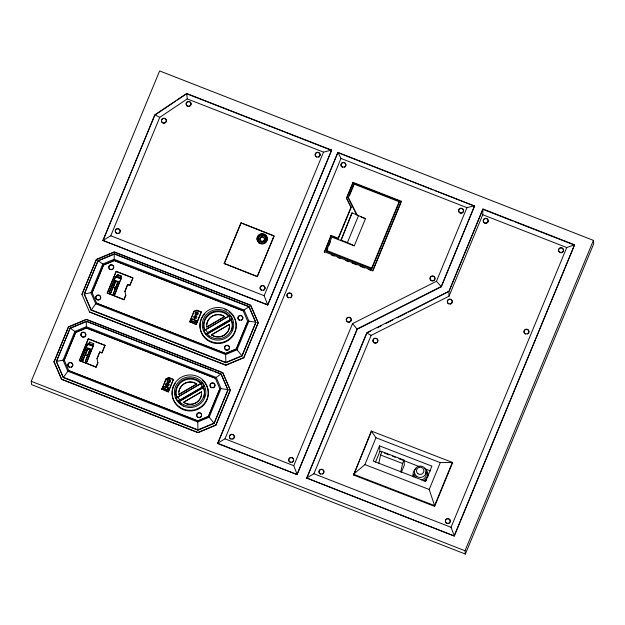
<?xml version="1.0" encoding="UTF-8"?>
<svg xmlns="http://www.w3.org/2000/svg" width="625" height="625" viewBox="0 0 625 625"><rect width="100%" height="100%" fill="white"/><g stroke="black" fill="none" stroke-linecap="round" stroke-linejoin="round"><path stroke-width="0.94" d="M86.289 326.695L216.18 377.43L221.008 388.547L209.156 417.203L197.75 421.977L67.867 371.242L63.031 360.125L74.891 331.469L86.289 326.695L86.367 321.297L221.07 373.914L227.969 390.023L214.164 423.398L197.969 430.18L63.258 377.555L56.359 361.453L70.164 328.078L86.367 321.297L212.969 371.055M114.18 259.273L244.062 310.008L248.898 321.125L237.047 349.773L225.641 354.547L95.758 303.812L90.922 292.695L102.773 264.047L114.18 259.273L114.25 253.867L248.961 306.492L255.859 322.594L242.055 355.969L225.859 362.75L91.148 310.133L84.25 294.023L98.055 260.648L114.25 253.867L248.992 306.805L255.859 322.594M454.305 536.039L306.703 478.023L313.914 473.742L371.148 335.383L449.023 296.195L482.727 214.719L482.953 208.992L574.578 244.789L454.305 536.039L306.703 478.023L366.836 332.648L448.883 291.367L482.953 208.992L449.289 290.844M378.758 463.539L380.602 455.008L382.008 451.602L403.977 460.102L404.352 465.031L401.461 472.062M400.727 472.031L402.578 463.508L403.977 460.102M81.375 359.758L87.625 343.945L93.078 346.078L86.844 362.008L85.375 361.32L90.195 348.953L87.695 347.977L82.891 360.461L81.375 359.758L82.875 360.344M109.266 292.336L115.508 276.516L120.969 278.648L114.734 294.578L113.266 293.898L118.086 281.531L115.586 280.555L110.773 293.031L109.266 292.336L110.766 292.922M86.844 362.008L93.078 346.078M114.734 294.578L120.969 278.648M353.586 475.031L371.289 431.047L452.344 462.398L452.406 463.18L434.641 506.383L353.586 475.031L359.141 461.531M359.875 459.734L370.977 432.734M434.641 506.383L434.586 505.602L353.531 474.25L364.914 464.609L375.953 437.75L371.289 431.047L371.352 431.828M379.523 445.875L373.266 461.102L425.641 481.359L431.898 466.133L379.523 445.875L379.938 451.367L375.516 462.109M429.211 489.477L440.25 462.625L452.344 462.398L434.586 505.602L429.211 489.477L364.914 464.609M31.25 381.32L159.633 70.93L593.406 240.375L593.75 243.68L465.367 554.07L31.594 384.625L31.25 381.32L465.023 550.766L465.367 554.07M102.969 240.695L154.898 114.805L186.664 93.492L331.633 150.117L267.695 305.039L102.938 240.43L154.898 114.805L159.734 117.383L187.273 98.906L323.531 152.133L331.633 150.117L267.695 305.039M54.062 361.797L68.531 326.797L86.375 319.328L222.742 372.602L230.328 390.227L215.852 425.227L198.008 432.695L61.641 379.43L54.062 361.797L61.641 379.43M81.945 294.375L96.422 259.375L114.266 251.906L250.633 305.172L258.219 322.805L243.742 357.805L225.898 365.273L89.531 312L81.945 294.375L96.422 259.375M54.086 362.039L68.531 326.797M56.398 361.766L70.164 328.078L74.891 331.469M84.281 294.344L98.055 260.648L102.773 264.047M323.531 152.133L264.156 295.695L267.664 304.773L102.938 240.43L110.766 235.773L159.734 117.383M64.211 360.109L75.727 332.273L86.297 327.852L215.352 378.258L219.852 388.773L208.336 416.609L197.766 421.039L68.719 370.625L64.211 360.109L75.727 332.273M92.102 292.68L103.617 264.852L114.188 260.422L243.234 310.836L247.742 321.352L236.227 349.188L225.656 353.609L96.602 303.203L92.102 292.68L103.617 264.852M101.984 352.898L99.812 351.875L97 358.664L97.883 362.828L96.086 367.172L79.375 360.648L88.328 338.766L105.039 345.289L101.984 352.898L100.547 352.336M123.977 299.75L125.75 295.219L123.977 299.75L107.242 293.031L116.219 271.336L132.93 277.867L129.859 285.289L127.695 284.445L124.914 291.422L127.695 284.445M79.375 360.648L88.328 338.766M107.258 293.219L116.219 271.336M81.391 359.875L87.625 343.945M109.273 292.445L115.211 278.102M88.422 344.539L89.609 342.078L93.703 343.75L92.555 346.531L93.148 346.766M116.312 277.109L117.492 274.648L121.586 276.25L120.445 279.102L121.039 279.336M88.461 344.93L89.609 342.078M116.352 277.508L117.492 274.648M82.891 360.461L87.695 347.977M110.773 293.031L115.586 280.555M89.672 350.43L87.508 355.672L85.461 354.875L88.016 348.711L89.766 349.609M117.562 283L115.391 288.25L113.352 287.445L115.906 281.281L117.656 282.18M85.391 361.438L89.57 351.328M113.273 294.008L117.805 283.062M93.703 343.75L92.555 346.531M121.586 276.25L120.445 279.102M96.086 367.172L97.859 362.641M101.969 352.719L105.039 345.289M129.875 285.477L132.945 278.055L116.234 271.523M161.875 389.078L166.18 378.672L168.812 377.57L173.414 379.367L168.383 391.898L161.875 389.078L168.383 391.898M189.766 321.648L194.062 311.242L196.703 310.141L201.305 311.945L196.273 324.469L189.766 321.648L196.273 324.469M161.906 389.367L166.18 378.672M189.789 321.938L194.062 311.242M163.414 388.164L164.156 386.383L168.359 388.023L167.641 389.992L163.414 388.164L167.641 389.992M191.305 320.734L192.039 318.961L196.25 320.602L195.531 322.562L191.305 320.734L195.531 322.562M163.438 388.352L164.156 386.383M191.328 320.922L192.039 318.961M167.625 389.805L168.359 388.023M195.516 322.383L196.25 320.602M168.352 391.609L173.414 379.367M196.242 324.18L201.305 311.945M224.18 263.469L240.977 222.859L274.062 235.781L257.258 276.391L224.18 263.469L257.297 276.734L274.094 236.125L240.977 222.859M224.219 263.812L241.016 223.203M208.336 416.609L219.852 388.773M236.227 349.188L247.742 321.352M215.852 425.227L230.305 389.992M243.742 357.805L258.195 322.562M218.031 442.656L337.922 152.367L474.602 206.086L441.188 286.883L357.227 329.25L297.109 474.594L217.656 443.555L337.922 152.367L340.969 158.438L466.937 207.648L474.57 205.742L441.188 286.883M297.109 474.594L217.625 443.211L224.992 438.828L340.969 158.438M331.062 236.008L324.344 252.258L331 235.43L338.164 238.227L338.227 238.805L331.062 236.008L331 235.43M338.227 238.805L351.141 207.594L346.469 198.031L352.953 182.359L401.273 201.227L401.328 201.812L353.016 182.938L352.953 182.359M346.531 198.609L353.016 182.938M356.641 214.781L348.203 197.555L353.805 184.016L399.117 201.719L399.219 202.695L371.766 269.07L326.453 251.375L326.352 250.391L331.859 237.086L354.258 245.82L365.484 218.672L352.008 212.82L340.844 240.578M326.82 250.484L327.922 247.82M328.656 246.047L330.492 241.617M349.359 195.992L353.562 185.836M338.164 238.227L351.078 207.008L346.469 198.031M351.656 213.953L341.242 239.883M354.258 245.82L347.398 242.555L358.625 215.406M371.766 269.07L371.664 268.094L399.117 201.719M372.656 271.125L401.273 201.227M373.031 270.227L400.961 202.711M436.484 281.266L441.148 286.539L357.188 328.906L297.07 474.25L293.766 465.695L352.523 323.633L436.484 281.266L466.937 207.648M306.742 478.398L366.5 333.914M451.031 527.305L566.742 247.539L574.578 244.789L454.266 535.664L451.031 527.305L313.914 473.742M465.023 550.766L593.406 240.375M113.352 287.445L115.398 288.242M85.461 354.875L87.508 355.672M95.758 303.812L91.148 310.133M67.867 371.242L63.258 377.555M203.961 330.688L228.586 316.102L230.125 315.531L232.031 318.766L231.18 319.25A14.32 13.984 -5.9 0 1 206.711 333.43L205.867 333.922L203.977 330.781L204.82 330.289A14.32 13.984 -5.9 0 1 229.289 316.117M205.648 329.664L227.484 316.969M232.031 318.766L205.867 333.922M176.078 398.109L200.695 383.531L202.234 382.961L204.141 386.188L203.297 386.68A14.32 13.984 -5.9 0 1 178.828 400.852L177.977 401.344L176.086 398.203M178.031 396.883L177.844 397.914M204.141 386.188L177.977 401.344M244.062 310.008L248.992 306.805M216.18 377.43L221.07 373.914L227.969 390.023M155.719 114.539L175.578 101.219M177.164 100.148L186.695 93.758L331.664 150.383M224.617 316.531L206.789 327.023L224.633 316.688L222.383 315.305A11.43 11.164 -5.9 0 0 206.75 324.359L206.789 327.023M230.414 320.43L207.625 333.625L207.82 332.594L230.32 319.578L230.414 320.43L229.461 318.859M231.18 319.25L231.273 320.148L206.805 334.328L206.711 333.43M211.523 334.812L229.438 324.43L211.523 334.812L213.797 336.062A11.453 11.188 -5.9 0 0 229.461 326.984M196.727 383.953L178.898 394.453L196.75 384.109L194.492 382.727A11.43 11.164 -5.9 0 0 178.859 391.781L178.898 394.453M178.867 396.398L200.539 383.867M176.93 397.719A14.32 13.984 -5.9 0 1 201.398 383.539L202.234 382.961M202.523 387.852L179.742 401.055L179.93 400.016L202.438 387.008L202.523 387.852L201.578 386.289M181.578 404.297A14.32 13.984 -5.9 0 1 178.922 401.75L203.391 387.578L203.297 386.68M183.633 402.234L201.555 391.859L183.633 402.234L185.906 403.484A11.453 11.188 -5.9 0 0 201.57 394.414M370.328 331.281L366.875 333.016L371.148 335.383M377.234 327.805L381.555 325.633M385.875 323.461L392.781 319.984M397.102 317.812L406.602 313.031M408.328 312.164L448.883 291.367L449.023 296.195M96.445 259.609L114.289 252.141L250.656 305.414L258.219 322.805M98.086 260.969L114.281 254.188M103.641 265.062L114.211 260.633L243.234 310.836M68.562 327.039L85.508 319.938M70.203 328.391L85.5 321.992M75.75 332.484L86.32 328.062L215.352 378.258M194.094 311.539L196.727 310.43L201.336 312.234M236.203 348.969L225.633 353.398L96.602 303.203M166.211 378.961L168.844 377.859L173.445 379.656M89.531 312L225.875 365.031L243.719 357.562M68.719 370.625L197.742 420.82L208.312 416.398M61.617 379.188L197.984 432.461L215.828 424.992M90.922 292.695L84.25 294.023L91.109 309.812L225.82 362.438L242.016 355.656L255.828 322.281L248.898 321.125M63.031 360.125L56.359 361.453L63.227 377.234L197.938 429.859L214.133 423.078L227.938 389.703L221.008 388.547M375.953 437.75L440.25 462.625M379.938 451.367L381.742 452.062M384.453 453.109L388.969 454.859M392.578 456.25L395.289 457.305M398.898 458.695L419.672 466.734M425.094 468.828L430.508 470.922M380.602 455.008L402.578 463.508M338.859 153.062L432.977 189.828M434.789 190.539L474.602 206.086M482.992 209.367L512.93 221.062M514.742 221.766L574.617 245.156M482.727 214.719L566.742 247.539M361 216.922L365.484 218.672M340.781 239.969L347.398 242.555M326.352 250.391L371.664 268.094M324.281 251.672L372.602 270.547M331.5 255.047L334.188 256.102M337.766 257.5L340.453 258.547M345.82 260.641L348.5 261.688M352.078 263.086L356.555 264.836M360.133 266.234L364.609 267.984M368.188 269.383L370.867 270.43M110.766 235.773L264.156 295.695M117.5 274.727L121.594 276.32M116.773 275.984L120.867 277.586M117.133 277.43L119.586 278.391M127.719 284.633L129.156 285.195M115.656 281.242L118.156 282.219L118.086 281.531M113.414 281.586L114.914 282.172M117.414 283.148L118.875 283.719M192.062 319.141L196.266 320.789M113.266 293.898L114.719 294.469M107.242 293.031L123.953 299.562M87.312 319.922L222.773 372.836L230.328 390.227M214.781 371.758L221.109 374.234M88.344 338.945L105.055 345.477M88.891 343.406L92.977 345.008M89.242 344.852L91.695 345.812M87.766 348.664L90.266 349.641L90.195 348.953M85.523 349.016L87.023 349.594M89.523 350.578L90.984 351.141M164.172 386.57L168.383 388.211M85.375 361.32L86.836 361.891M79.352 360.461L96.062 366.992M224.992 438.828L293.766 465.695M224.633 316.688L222.398 315.461A11.43 11.164 -5.9 0 0 206.766 324.516M211.539 334.969L213.055 335.805M196.75 384.109L194.508 382.883A11.43 11.164 -5.9 0 0 178.883 391.938M183.648 402.398L185.922 403.641A11.453 11.188 -5.9 0 0 201.586 394.57L201.555 391.859M352.523 323.633L357.227 329.25M237.047 349.773L242.055 355.969M209.156 417.203L214.164 423.398M228.586 316.102L230.484 319.242M205.633 329.398L207.523 332.539M200.695 383.531L202.594 386.664M177.742 396.828L179.633 399.961M348.203 197.555L357.414 215.516M124.891 291.234L125.773 295.398M187.273 98.906L186.695 93.758M353.805 184.016L353.906 184.992M352.008 212.82L352.07 213.43M351.078 207.008L351.141 207.594M225.859 362.75L225.641 354.547M201.398 383.539L201.492 384.438M197.969 430.18L197.75 421.977M178.828 400.852L178.922 401.75M115.508 276.516L115.578 277.203M99.812 351.875L97 358.664M229.438 324.43L229.477 327.148A11.453 11.188 -5.9 0 1 213.812 336.219M290.266 462.32A2.453 2.398 -5.9 0 1 289 459.016A2.453 2.398 -5.9 0 1 292.492 458.063A2.453 2.398 -5.9 0 1 293.148 461.531M292.695 461.977A2.453 2.398 -5.9 0 1 292.148 462.297M96.766 299.594A2.453 2.398 -5.9 0 1 96.422 296.078A2.453 2.398 -5.9 0 1 100.039 296.031A2.453 2.398 -5.9 0 1 99.758 299.555M99.203 299.875A2.453 2.398 -5.9 0 1 97.328 299.898M109.32 268.883A2.453 2.398 -5.9 0 1 110.102 265.289A2.453 2.398 -5.9 0 1 113.586 266.648A2.453 2.398 -5.9 0 1 111.594 269.766M110.336 269.625A2.453 2.398 -5.9 0 1 109.773 269.32M232.305 327.312A14.32 13.984 -5.9 0 1 231.367 330.852M209.469 336.875A14.32 13.984 -5.9 0 1 208.055 335.688M204.578 330.344A14.32 13.984 -5.9 0 1 204.078 328.57M203.914 327.672A14.32 13.984 -5.9 0 1 228.781 316.32M231.273 320.148A14.32 13.984 -5.9 0 1 232.383 326.406M239.492 320.312A2.453 2.398 -5.9 0 1 238.461 316.648A2.453 2.398 -5.9 0 1 242.352 316.602A2.453 2.398 -5.9 0 1 241.375 320.289M203.391 387.578A14.32 13.984 -5.9 0 1 203.797 397.422M176.688 397.766A14.32 13.984 -5.9 0 1 200.898 383.742M202.578 380.32A18.109 17.68 -5.9 0 1 204.086 404.617A18.109 17.68 -5.9 0 1 179.32 407.477A18.109 17.68 -5.9 0 1 175.227 383.477M69.438 367.328A2.453 2.398 -5.9 0 1 68.398 363.664A2.453 2.398 -5.9 0 1 72.289 363.617A2.453 2.398 -5.9 0 1 71.312 367.305M83.062 337.203A2.453 2.398 -5.9 0 1 80.969 334.336A2.453 2.398 -5.9 0 1 84.086 332.531A2.453 2.398 -5.9 0 1 85.641 335.711M85.32 336.258A2.453 2.398 -5.9 0 1 83.703 337.195M201.594 415.602A2.453 2.398 -5.9 0 1 200.664 417.195M200.117 417.516A2.453 2.398 -5.9 0 1 196.828 416.07A2.453 2.398 -5.9 0 1 198.609 412.984A2.453 2.398 -5.9 0 1 201.586 414.977M210.594 386.992A2.453 2.398 -5.9 0 1 211.375 383.398A2.453 2.398 -5.9 0 1 214.859 384.758A2.453 2.398 -5.9 0 1 212.867 387.883M211.609 387.734A2.453 2.398 -5.9 0 1 211.047 387.43M236.047 323.344A18.109 17.68 -5.9 0 1 215.898 343.445A18.109 17.68 -5.9 0 1 201.336 319.328M201.711 318.477A18.109 17.68 -5.9 0 1 204.883 313.875M224.906 309.461A18.109 17.68 -5.9 0 1 226.625 310.234M229.023 311.711A18.109 17.68 -5.9 0 1 232.391 314.938M232.953 315.672A18.109 17.68 -5.9 0 1 234.398 318.07M234.789 318.906A18.109 17.68 -5.9 0 1 235.891 322.438M189.578 106.266A2.453 2.398 -5.9 0 1 186.164 103.992A2.453 2.398 -5.9 0 1 189.734 101.93A2.453 2.398 -5.9 0 1 190.125 105.945M162.445 122.789A2.453 2.398 -5.9 0 1 162.773 118.758A2.453 2.398 -5.9 0 1 166.367 120.734A2.453 2.398 -5.9 0 1 163 123.094M320.547 474.109A2.453 2.398 -5.9 0 1 319.508 470.453A2.453 2.398 -5.9 0 1 323.398 470.406A2.453 2.398 -5.9 0 1 322.422 474.086M446.914 523.469A2.453 2.398 -5.9 0 1 445.875 519.805A2.453 2.398 -5.9 0 1 449.766 519.758A2.453 2.398 -5.9 0 1 448.789 523.445M376.375 343.023A2.453 2.398 -5.9 0 1 372.969 340.75A2.453 2.398 -5.9 0 1 376.531 338.688A2.453 2.398 -5.9 0 1 376.922 342.703M346.852 321.367A2.453 2.398 -5.9 0 1 347.633 317.773A2.453 2.398 -5.9 0 1 351.117 319.133A2.453 2.398 -5.9 0 1 349.125 322.25M348.484 322.258A2.453 2.398 -5.9 0 1 347.305 321.805M448.891 303.984A2.453 2.398 -5.9 0 1 447.992 300.164A2.453 2.398 -5.9 0 1 451.977 300.625A2.453 2.398 -5.9 0 1 450.156 304.133M525.555 334.055A2.453 2.398 -5.9 0 1 524.523 330.398A2.453 2.398 -5.9 0 1 528.414 330.344A2.453 2.398 -5.9 0 1 527.438 334.031M287.5 297.07A2.453 2.398 -5.9 0 1 287.766 293.836A2.453 2.398 -5.9 0 1 291.078 293.797A2.453 2.398 -5.9 0 1 291.391 297.016M290.945 297.469A2.453 2.398 -5.9 0 1 290.391 297.781M288.516 297.812A2.453 2.398 -5.9 0 1 287.953 297.5M342.539 167.258A2.453 2.398 -5.9 0 1 341.5 163.602A2.453 2.398 -5.9 0 1 345.391 163.555A2.453 2.398 -5.9 0 1 344.414 167.234M432.227 280.977A2.453 2.398 -5.9 0 1 430.445 277.336A2.453 2.398 -5.9 0 1 434.586 277.289A2.453 2.398 -5.9 0 1 432.867 280.969M462.047 213.07A2.453 2.398 -5.9 0 1 458.641 210.797A2.453 2.398 -5.9 0 1 462.203 208.734A2.453 2.398 -5.9 0 1 462.602 212.75M116.844 233.492A2.453 2.398 -5.9 0 1 115.805 229.828A2.453 2.398 -5.9 0 1 119.703 229.781A2.453 2.398 -5.9 0 1 118.727 233.461M260.648 289.609A2.453 2.398 -5.9 0 1 262.242 285.758A2.453 2.398 -5.9 0 1 264.852 289.016M264.539 289.562A2.453 2.398 -5.9 0 1 263.539 290.328M261.664 290.352A2.453 2.398 -5.9 0 1 261.102 290.047M316.734 157.156A2.453 2.398 -5.9 0 1 315.383 154.047A2.453 2.398 -5.9 0 1 318.578 152.711A2.453 2.398 -5.9 0 1 319.93 155.82M319.609 156.367A2.453 2.398 -5.9 0 1 318.609 157.133M230.969 439.156A2.453 2.398 -5.9 0 1 229.93 435.5A2.453 2.398 -5.9 0 1 233.82 435.453A2.453 2.398 -5.9 0 1 232.844 439.133M563.453 250.633A2.453 2.398 -5.9 0 1 562.523 252.234M561.969 252.547A2.453 2.398 -5.9 0 1 559.078 251.828M558.758 251.297A2.453 2.398 -5.9 0 1 560.359 248.039A2.453 2.398 -5.9 0 1 563.445 250.008M425.844 471.945A5.891 5.734 -4.3 0 1 421.266 479.898M415.805 477.781A5.891 5.734 -4.3 0 1 414.586 473.562M424.992 468.578A7.359 7.164 -4.3 0 1 423.156 480.867M413.594 476.898A7.359 7.164 -4.3 0 1 416.031 468.492M426.32 480.117A7.359 7.164 -4.3 0 1 424.945 481.43M413.234 476.562A7.359 7.164 -4.3 0 1 413.258 474.695M427.383 473.023A7.359 7.164 -4.3 0 1 427.828 476.703M265.836 240.727A3.922 3.836 -5.9 0 1 264.617 242.32M259.109 241.68A3.922 3.836 -5.9 0 1 261.156 235.617A3.922 3.836 -5.9 0 1 266.094 239.758M263.602 237.484A2.328 2.273 -5.9 0 1 263.93 240.828A2.328 2.273 -5.9 0 1 260.492 240.867A2.328 2.273 -5.9 0 1 260.766 237.523M261.289 237.219A2.328 2.273 -5.9 0 1 263.078 237.195M166.625 384.156C167.211 387.109 169.125 382.406 166.625 384.156M194.516 316.734C195.102 319.68 197.016 314.984 194.516 316.734M168.281 381.398A0.852 0.828 -5.9 0 0 169.641 380.828A0.852 0.828 -5.9 0 0 168.461 379.969A0.852 0.828 -5.9 0 0 168.281 381.398M166.391 385.789A1.594 1.555 -5.9 0 0 168.93 384.727A1.594 1.555 -5.9 0 0 166.727 383.109A1.594 1.555 -5.9 0 0 166.391 385.789M166.398 385.867A1.594 1.555 -5.9 0 0 168.938 384.805A1.594 1.555 -5.9 0 0 166.734 383.188A1.594 1.555 -5.9 0 0 166.398 385.867M167.844 382.086A1.594 1.555 -5.9 0 0 170.391 381.016A1.594 1.555 -5.9 0 0 168.18 379.406A1.594 1.555 -5.9 0 0 167.844 382.086A1.594 1.555 -5.9 0 0 170.398 381.102A1.594 1.555 -5.9 0 0 168.195 379.484A1.594 1.555 -5.9 0 0 167.852 382.164M289.68 461.727A2.453 2.398 -5.9 0 0 293.594 460.086A2.453 2.398 -5.9 0 0 290.203 457.609A2.453 2.398 -5.9 0 0 289.68 461.727M96.742 299.305A2.453 2.398 -5.9 0 0 100.648 297.664A2.453 2.398 -5.9 0 0 97.258 295.18A2.453 2.398 -5.9 0 0 96.742 299.305M109.742 269.023A2.453 2.398 -5.9 0 0 113.656 267.391A2.453 2.398 -5.9 0 0 110.266 264.906A2.453 2.398 -5.9 0 0 109.742 269.023M225.539 349.523A2.453 2.398 -5.9 0 0 229.453 347.883A2.453 2.398 -5.9 0 0 226.062 345.398A2.453 2.398 -5.9 0 0 225.539 349.523M225.57 349.812A2.453 2.398 -5.9 0 0 229.484 348.172A2.453 2.398 -5.9 0 0 226.094 345.688A2.453 2.398 -5.9 0 0 225.57 349.812M211.195 338.625A15.703 15.328 -5.9 0 0 233.656 323.547A15.703 15.328 -5.9 0 0 209.156 312.148A15.703 15.328 -5.9 0 0 211.195 338.625M207.141 339.359A18.109 17.68 -5.9 0 0 236.016 327.273A18.109 17.68 -5.9 0 0 210.984 308.945A18.109 17.68 -5.9 0 0 207.141 339.359M230.383 438.562A2.453 2.398 -5.9 0 0 234.297 436.922A2.453 2.398 -5.9 0 0 230.906 434.438A2.453 2.398 -5.9 0 0 230.383 438.562M347.273 321.508A2.453 2.398 -5.9 0 0 351.188 319.875A2.453 2.398 -5.9 0 0 347.797 317.391A2.453 2.398 -5.9 0 0 347.273 321.508M431.016 280.227A2.453 2.398 -5.9 0 0 434.93 278.594A2.453 2.398 -5.9 0 0 431.539 276.109A2.453 2.398 -5.9 0 0 431.016 280.227M459.586 212.5A2.453 2.398 -5.9 0 0 463.492 210.859A2.453 2.398 -5.9 0 0 460.102 208.375A2.453 2.398 -5.9 0 0 459.586 212.5M341.953 166.664A2.453 2.398 -5.9 0 0 345.867 165.023A2.453 2.398 -5.9 0 0 342.477 162.547A2.453 2.398 -5.9 0 0 341.953 166.664M287.93 297.211A2.453 2.398 -5.9 0 0 291.836 295.578A2.453 2.398 -5.9 0 0 288.445 293.094A2.453 2.398 -5.9 0 0 287.93 297.211M194.281 318.445A1.594 1.555 -5.9 0 0 196.828 317.375A1.594 1.555 -5.9 0 0 194.625 315.766A1.594 1.555 -5.9 0 0 194.281 318.445M195.734 314.656A1.594 1.555 -5.9 0 0 198.273 313.594A1.594 1.555 -5.9 0 0 196.07 311.977A1.594 1.555 -5.9 0 0 195.734 314.656M238.906 319.711A2.453 2.398 -5.9 0 0 242.82 318.078A2.453 2.398 -5.9 0 0 239.43 315.594A2.453 2.398 -5.9 0 0 238.906 319.711M183.305 406.047A15.703 15.328 -5.9 0 0 205.766 390.969A15.703 15.328 -5.9 0 0 181.266 379.57A15.703 15.328 -5.9 0 0 183.305 406.047M179.25 406.789A18.109 17.68 -5.9 0 0 208.125 394.703A18.109 17.68 -5.9 0 0 183.094 376.375A18.109 17.68 -5.9 0 0 179.25 406.789M68.852 366.727A2.453 2.398 -5.9 0 0 72.766 365.094A2.453 2.398 -5.9 0 0 69.367 362.609A2.453 2.398 -5.9 0 0 68.852 366.727M81.859 336.453A2.453 2.398 -5.9 0 0 85.766 334.812A2.453 2.398 -5.9 0 0 82.375 332.328A2.453 2.398 -5.9 0 0 81.859 336.453M197.648 416.945A2.453 2.398 -5.9 0 0 201.562 415.305A2.453 2.398 -5.9 0 0 198.172 412.828A2.453 2.398 -5.9 0 0 197.648 416.945M211.023 387.141A2.453 2.398 -5.9 0 0 214.93 385.5A2.453 2.398 -5.9 0 0 211.539 383.016A2.453 2.398 -5.9 0 0 211.023 387.141M196.172 313.969A0.852 0.828 -5.9 0 0 197.523 313.398A0.852 0.828 -5.9 0 0 196.352 312.539A0.852 0.828 -5.9 0 0 196.172 313.969M524.969 333.461A2.453 2.398 -5.9 0 0 528.883 331.82A2.453 2.398 -5.9 0 0 525.492 329.336A2.453 2.398 -5.9 0 0 524.969 333.461M187.109 105.695A2.453 2.398 -5.9 0 0 191.023 104.055A2.453 2.398 -5.9 0 0 187.633 101.57A2.453 2.398 -5.9 0 0 187.109 105.695M162.414 122.5A2.453 2.398 -5.9 0 0 166.328 120.859A2.453 2.398 -5.9 0 0 162.938 118.375A2.453 2.398 -5.9 0 0 162.414 122.5M319.961 473.516A2.453 2.398 -5.9 0 0 323.867 471.875A2.453 2.398 -5.9 0 0 320.477 469.398A2.453 2.398 -5.9 0 0 319.961 473.516M446.32 522.867A2.453 2.398 -5.9 0 0 450.234 521.234A2.453 2.398 -5.9 0 0 446.844 518.75A2.453 2.398 -5.9 0 0 446.32 522.867M373.906 342.453A2.453 2.398 -5.9 0 0 377.82 340.812A2.453 2.398 -5.9 0 0 374.43 338.336A2.453 2.398 -5.9 0 0 373.906 342.453M448.305 303.391A2.453 2.398 -5.9 0 0 452.219 301.75A2.453 2.398 -5.9 0 0 448.828 299.273A2.453 2.398 -5.9 0 0 448.305 303.391M116.258 232.891A2.453 2.398 -5.9 0 0 120.172 231.258A2.453 2.398 -5.9 0 0 116.781 228.773A2.453 2.398 -5.9 0 0 116.258 232.891M261.07 289.758A2.453 2.398 -5.9 0 0 264.984 288.117A2.453 2.398 -5.9 0 0 261.594 285.633A2.453 2.398 -5.9 0 0 261.07 289.758M316.148 156.562A2.453 2.398 -5.9 0 0 320.062 154.922A2.453 2.398 -5.9 0 0 316.672 152.438A2.453 2.398 -5.9 0 0 316.148 156.562M484.227 222.57A2.453 2.398 -5.9 0 0 488.133 220.938A2.453 2.398 -5.9 0 0 484.742 218.453A2.453 2.398 -5.9 0 0 484.227 222.57M559.508 251.977A2.453 2.398 -5.9 0 0 563.422 250.344A2.453 2.398 -5.9 0 0 560.031 247.859A2.453 2.398 -5.9 0 0 559.508 251.977M484.25 222.867A2.453 2.398 -5.9 0 0 488.164 221.227A2.453 2.398 -5.9 0 0 484.773 218.742A2.453 2.398 -5.9 0 0 484.25 222.867M417.945 473.727A3.719 3.625 -4.3 0 0 423.875 471.242A3.719 3.625 -4.3 0 0 418.711 467.492A3.719 3.625 -4.3 0 0 417.945 473.727M416.719 476.367A5.891 5.734 -4.3 0 0 426.094 472.43A5.891 5.734 -4.3 0 0 417.938 466.508A5.891 5.734 -4.3 0 0 416.719 476.367M259.055 242.945A5.148 5.031 -5.9 0 0 267.273 239.508A5.148 5.031 -5.9 0 0 260.148 234.289A5.148 5.031 -5.9 0 0 259.055 242.945M260.766 240.844A2.328 2.273 -5.9 0 0 264.484 239.289A2.328 2.273 -5.9 0 0 261.258 236.93A2.328 2.273 -5.9 0 0 260.766 240.844M259.781 241.828A3.922 3.836 -5.9 0 0 266.039 239.203A3.922 3.836 -5.9 0 0 260.609 235.234A3.922 3.836 -5.9 0 0 259.781 241.828M259.039 242.781A5.148 5.031 -5.9 0 0 267.258 239.344A5.148 5.031 -5.9 0 0 260.133 234.133A5.148 5.031 -5.9 0 0 259.039 242.781"/></g></svg>
